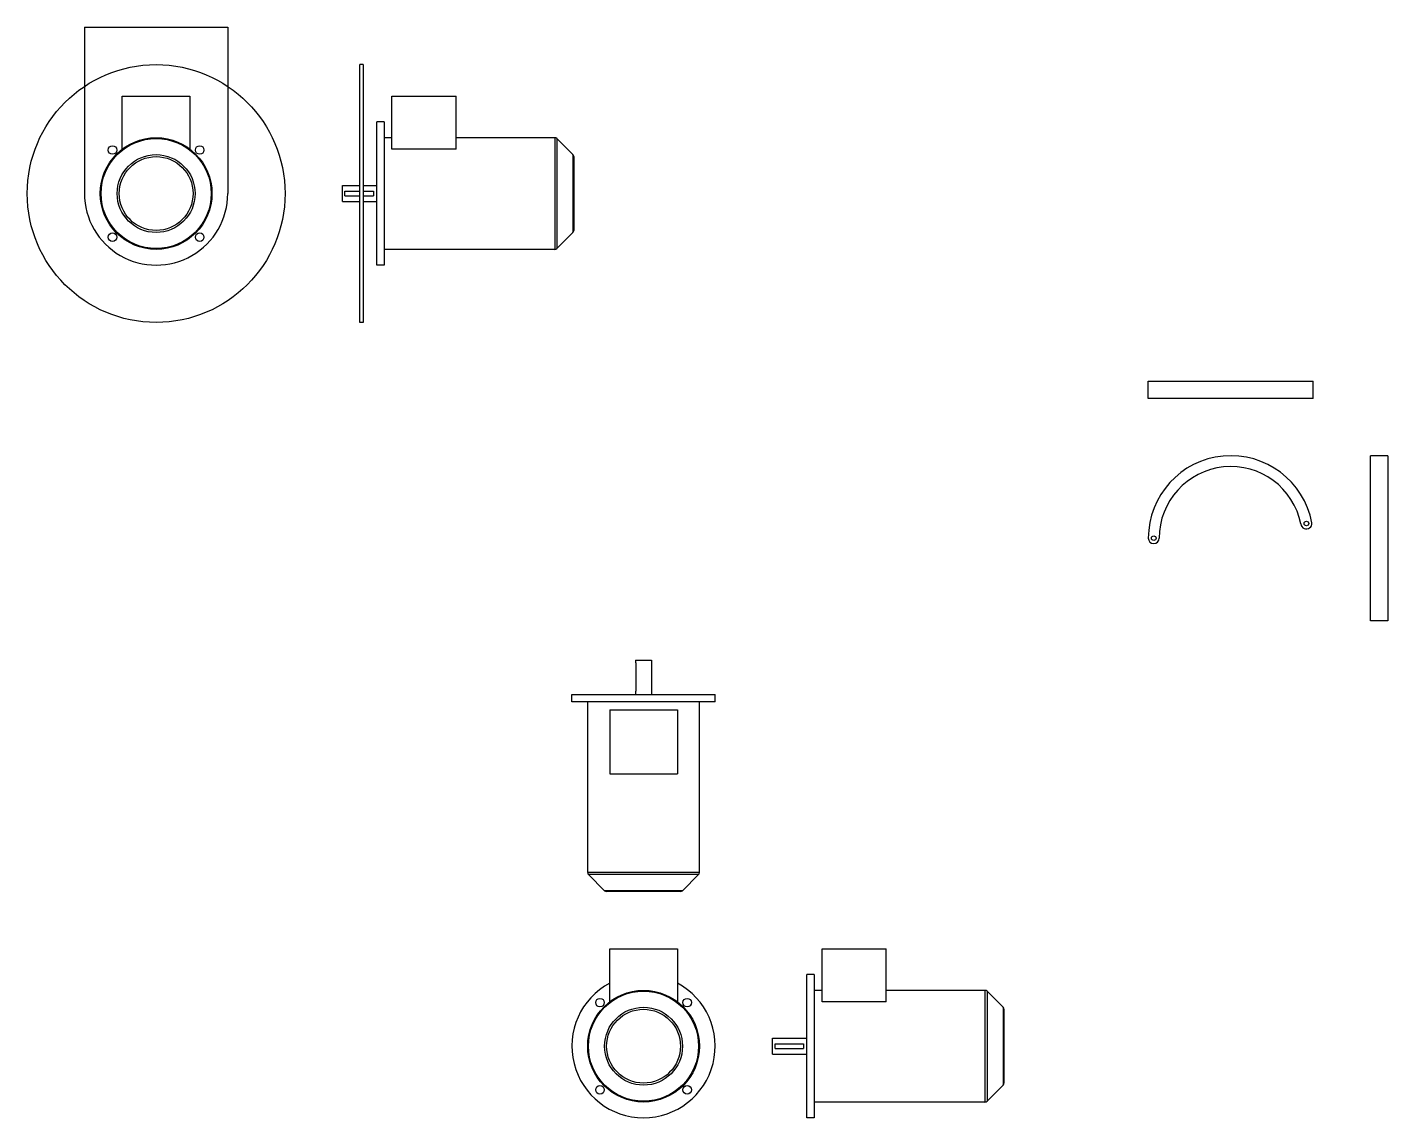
# Model space of a CAD drawing. Extents: x -3282 to 4846, y -1718 to 1845.
# Drawn here: x -3282 to -907, y -59 to 1845 of the extents above; entities that cross this region are included whole.
import ezdxf

# ---------------------------------------------------------------- set-up
doc = ezdxf.new("R2010")
doc.units = 0
doc.layers.get('0').update_dxf_attribs({"linetype": 'CONTINUOUS'})
doc.layers.add('OUTLINE', color=7, linetype='CONTINUOUS')

msp = doc.modelspace()

# ---------------------------------------------------------------- linework, layer by layer
at = {"color": 1}
for p, q in [((-2695.554232, 1779.163397), (-2701.554232, 1779.163397)), ((-2701.554232, 1554.163397), (-2701.554232, 1779.163397)), ((-2695.554232, 1779.163397), (-2695.554232, 1329.163397)), ((-3115.975623, 1631.785881), (-3115.975623, 1724.163397)), ((-3115.975623, 1724.163397), (-2997.975623, 1724.163397)), ((-2997.975623, 1724.163397), (-2997.975623, 1631.785881)), ((-2645.450819, 1631.785881), (-2645.450819, 1724.163397)), ((-2645.450819, 1724.163397), (-2533.450819, 1724.163397)), ((-2533.450819, 1631.785881), (-2533.450819, 1724.163397)), ((-2658.975623, 1679.163397), (-2671.975623, 1679.163397)), ((-2671.975623, 1465.775049), (-2671.975623, 1679.163397)), ((-2658.975623, 1679.163397), (-2658.975623, 1429.163397)), ((-2645.450819, 1651.663397), (-2658.975623, 1651.663397)), ((-2361.046691, 1651.663397), (-2533.450819, 1651.663397)), ((-2361.046691, 1651.663397), (-2361.046691, 1456.663397)), ((-2357.511157, 1650.198931), (-2357.511157, 1458.127863)), ((-2357.511157, 1650.198931), (-2329.440089, 1622.127863)), ((-2533.450819, 1631.785881), (-2645.450819, 1631.785881)), ((-2329.440089, 1622.127863), (-2329.440089, 1486.198931)), ((-2327.975623, 1618.592329), (-2327.975623, 1489.734465)), ((-2731.975623, 1568.163397), (-2701.554232, 1568.163397)), ((-2731.975623, 1540.163397), (-2731.975623, 1568.163397)), ((-2695.554232, 1568.163397), (-2671.975623, 1568.163397)), ((-2727.546732, 1550.163397), (-2727.546732, 1558.163397)), ((-2727.546732, 1558.163397), (-2701.554232, 1558.163397)), ((-2727.546732, 1550.163397), (-2701.554232, 1550.163397)), ((-2701.554232, 1329.163397), (-2701.554232, 1554.163397)), ((-2695.554232, 1558.163397), (-2677.546732, 1558.163397)), ((-2695.554232, 1550.163397), (-2677.546732, 1550.163397)), ((-2677.546732, 1558.163397), (-2677.546732, 1550.163397)), ((-2731.975623, 1540.163397), (-2701.554232, 1540.163397)), ((-2695.554232, 1540.163397), (-2671.975623, 1540.163397)), ((-2357.511157, 1458.127863), (-2329.440089, 1486.198931)), ((-2671.975623, 1429.163397), (-2671.975623, 1465.775049)), ((-2361.046691, 1456.663397), (-2658.975623, 1456.663397)), ((-2658.975623, 1429.163397), (-2671.975623, 1429.163397)), ((-2695.554232, 1329.163397), (-2701.554232, 1329.163397)), ((-1325.307395, 1196.47375), (-1325.307395, 1226.47375)), ((-1325.307395, 1226.47375), (-1181.307395, 1226.47375)), ((-1181.307395, 1226.47375), (-1037.307395, 1226.47375)), ((-1037.307395, 1196.47375), (-1037.307395, 1226.47375)), ((-1037.307395, 1196.47375), (-1325.307395, 1196.47375)), ((-937.307395, 808.47375), (-937.307395, 1096.47375)), ((-907.307395, 1096.47375), (-937.307395, 1096.47375)), ((-907.307395, 1096.47375), (-907.307395, 808.47375)), ((-907.307395, 808.47375), (-937.307395, 808.47375)), ((-2220.258449, 739.584974), (-2192.258449, 739.584974)), ((-2220.258449, 739.584974), (-2220.258449, 735.156083)), ((-2192.258449, 739.584974), (-2192.258449, 679.584974)), ((-2220.258449, 735.156083), (-2219.674857, 735.156083)), ((-2219.674857, 735.156083), (-2219.674857, 685.156083)), ((-2331.258449, 666.584974), (-2331.258449, 679.584974)), ((-2331.258449, 679.584974), (-2081.258449, 679.584974)), ((-2117.870102, 666.584974), (-2331.258449, 666.584974)), ((-2303.758449, 368.656042), (-2303.758449, 666.584974)), ((-2220.258449, 685.156083), (-2220.258449, 679.584974)), ((-2219.674857, 685.156083), (-2220.258449, 685.156083)), ((-2081.258449, 666.584974), (-2117.870102, 666.584974)), ((-2108.758449, 368.656042), (-2108.758449, 666.584974)), ((-2081.258449, 666.584974), (-2081.258449, 679.584974)), ((-2265.258449, 653.060169), (-2147.258449, 653.060169)), ((-2265.258449, 653.060169), (-2265.258449, 541.060169)), ((-2147.258449, 653.060169), (-2147.258449, 541.060169)), ((-2265.258449, 541.060169), (-2147.258449, 541.060169)), ((-2206.258449, 368.656042), (-2303.758449, 368.656042)), ((-2302.293983, 365.120508), (-2274.222916, 337.04944)), ((-2206.258449, 365.120508), (-2302.293983, 365.120508)), ((-2108.758449, 368.656042), (-2206.258449, 368.656042)), ((-2110.222916, 365.120508), (-2206.258449, 365.120508)), ((-2110.222916, 365.120508), (-2138.293983, 337.04944)), ((-2138.293983, 337.04944), (-2274.222916, 337.04944)), ((-2206.258449, 335.584974), (-2270.687382, 335.584974)), ((-2141.829517, 335.584974), (-2206.258449, 335.584974)), ((-2265.258449, 143.207458), (-2265.258449, 235.584974)), ((-2265.258449, 235.584974), (-2147.258449, 235.584974)), ((-2147.258449, 235.584974), (-2147.258449, 143.207458)), ((-1894.733645, 143.207458), (-1894.733645, 235.584974)), ((-1894.733645, 235.584974), (-1782.733645, 235.584974)), ((-1782.733645, 143.207458), (-1782.733645, 235.584974)), ((-1908.258449, 190.584974), (-1921.258449, 190.584974)), ((-1921.258449, -22.803374), (-1921.258449, 190.584974)), ((-1908.258449, 190.584974), (-1908.258449, -59.415026)), ((-1894.733645, 163.084974), (-1908.258449, 163.084974)), ((-1782.733645, 143.207458), (-1894.733645, 143.207458)), ((-1610.329517, 163.084974), (-1782.733645, 163.084974)), ((-1610.329517, 163.084974), (-1610.329517, -31.915026)), ((-1606.793983, 161.620508), (-1606.793983, -30.45056)), ((-1606.793983, 161.620508), (-1578.722916, 133.54944)), ((-1578.722916, 133.54944), (-1578.722916, -2.379492)), ((-1577.258449, 130.013906), (-1577.258449, 1.156042)), ((-1981.258449, 79.584974), (-1921.258449, 79.584974)), ((-1981.258449, 51.584974), (-1981.258449, 79.584974)), ((-1981.258449, 51.584974), (-1921.258449, 51.584974)), ((-1976.829559, 61.584974), (-1976.829559, 69.584974)), ((-1976.829559, 69.584974), (-1926.829559, 69.584974)), ((-1976.829559, 61.584974), (-1926.829559, 61.584974)), ((-1926.829559, 69.584974), (-1926.829559, 61.584974)), ((-1921.258449, -59.415026), (-1921.258449, -22.803374)), ((-1606.793983, -30.45056), (-1578.722916, -2.379492)), ((-1610.329517, -31.915026), (-1908.258449, -31.915026)), ((-1908.258449, -59.415026), (-1921.258449, -59.415026))]:
    msp.add_line(p, q, dxfattribs=at)
for centre, radius in [((-3056.975623, 1554.163397), 225), ((-3056.975623, 1554.163397), 97.5), ((-3056.975623, 1554.163397), 96.035534), ((-3132.989602, 1630.177376), 7.5), ((-3056.975623, 1554.163397), 67.964466), ((-3056.975623, 1554.163397), 64.428932), ((-2980.961644, 1630.177376), 7.5), ((-3132.989602, 1478.149418), 7.5), ((-2980.961644, 1478.149418), 7.5), ((-2206.258449, 65.584974), 97.5), ((-2206.258449, 65.584974), 96.035534), ((-2282.272428, 141.598953), 7.5), ((-2130.24447, 141.598953), 7.5), ((-2206.258449, 65.584974), 67.964466), ((-2206.258449, 65.584974), 64.428932), ((-2282.272428, -10.429005), 7.5), ((-2130.24447, -10.429005), 7.5)]:
    msp.add_circle(centre, radius, dxfattribs=at)
for centre, radius, start, end in [((-2361.046691, 1646.663397), 5, 45, 90), ((-2332.975623, 1618.592329), 5, 0, 45), ((-2332.975623, 1489.734465), 5, 315, 0), ((-2361.046691, 1461.663397), 5, 270, 315), ((-1181.307395, 952.47375), 144, 10.676102, 180), ((-1181.307395, 952.47375), 125, 11.432354, 180), ((-2298.758449, 368.656042), 5, 180, 225), ((-2113.758449, 368.656042), 5, 315, 0), ((-2270.687382, 340.584974), 5, 225, 270), ((-2141.829517, 340.584974), 5, 270, 315), ((-2206.258449, 65.584974), 125, 118.172883, 61.827117), ((-1610.329517, 158.084974), 5, 45, 90), ((-1582.258449, 130.013906), 5, 0, 45), ((-1582.258449, 1.156042), 5, 315, 0), ((-1610.329517, -26.915026), 5, 270, 315)]:
    msp.add_arc(centre, radius, start, end, dxfattribs=at)
at = {"layer": 'OUTLINE'}
for p, q in [((-3181.975623, 1844.557138), (-3181.975623, 1554.163408)), ((-3181.975623, 1844.557138), (-2931.975623, 1844.557138)), ((-2931.975623, 1844.557138), (-2931.975623, 1554.163386))]:
    msp.add_line(p, q, dxfattribs=at)
for centre in [(-1049.293741, 978.200415), (-1315.807395, 952.47375)]:
    msp.add_circle(centre, 4, dxfattribs=at)
for centre, radius, start, end in [((-3056.975623, 1554.163397), 125, 179.999992, 0), ((-1049.293741, 978.200415), 9.541172, 185.716177, 5.716177), ((-1315.807395, 952.47375), 9.5, 180, 0)]:
    msp.add_arc(centre, radius, start, end, dxfattribs=at)

doc.saveas('drawing.dxf')
